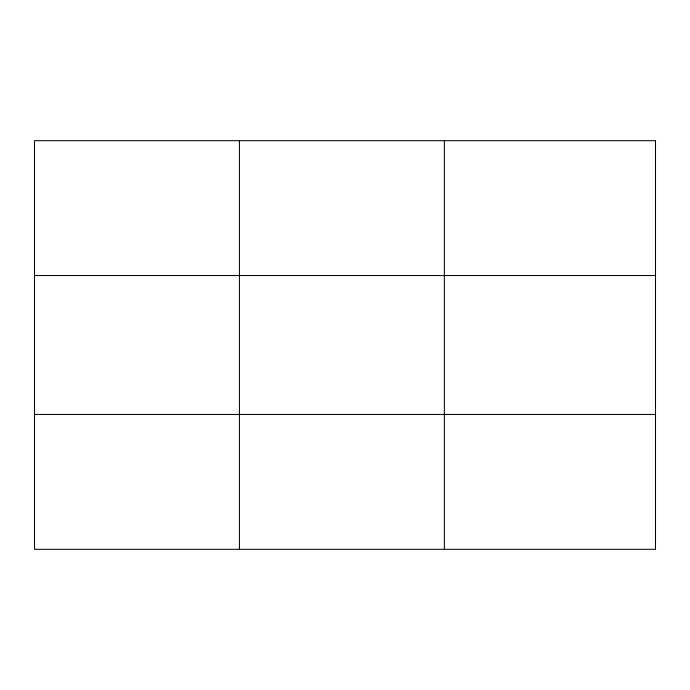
<?xml version="1.0" encoding="UTF-8"?>
<svg xmlns="http://www.w3.org/2000/svg" width="690" height="690" viewBox="0 0 690 690"><rect width="100%" height="100%" fill="white"/><g stroke="black" fill="none" stroke-linecap="round" stroke-linejoin="round"><path stroke-width="1.03" d="M239.43 140.682L239.43 549.318M444.36 140.682L444.36 549.318M34.5 275.534L655.5 275.534M34.5 414.466L655.5 414.466M655.5 140.682L655.5 549.318L34.5 549.318L34.5 140.682L655.5 140.682"/></g></svg>
